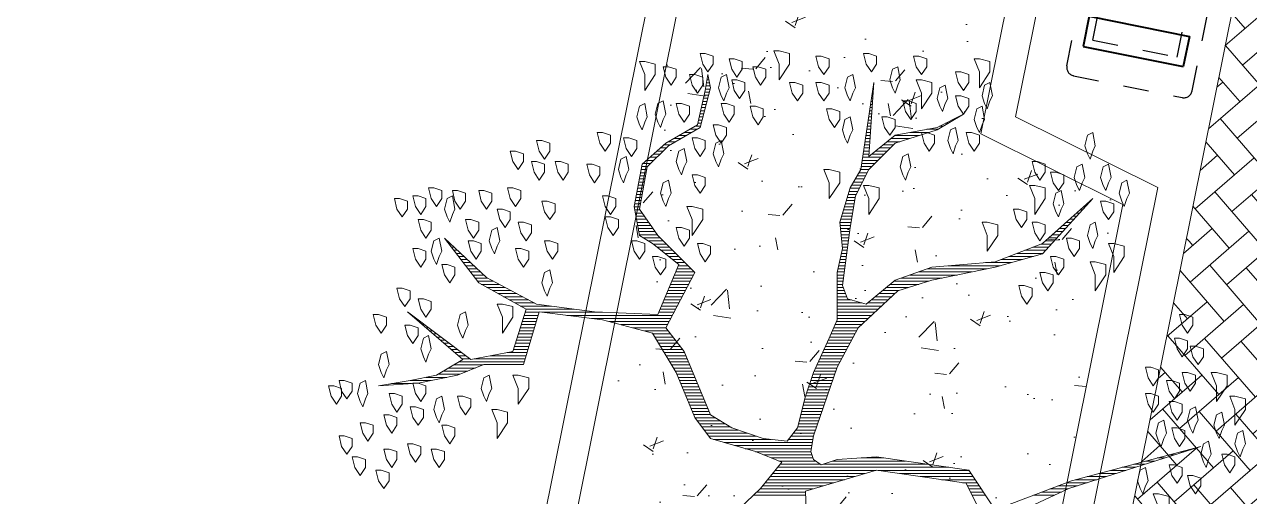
# Model space of a CAD drawing. Header units: metres. Extents: x 12093 to 20303, y 514 to 1412.
# Drawn here: x 19830.602 to 19835.399, y 725.764 to 727.611 of the extents above; entities that cross this region are included whole.
import ezdxf

# ---------------------------------------------------------------- set-up
doc = ezdxf.new("R2010")
doc.units = ezdxf.units.M
doc.linetypes.add('DASHED2', pattern=[9.525, 6.35, -3.175])
doc.layers.get('0').update_dxf_attribs({"lineweight": 13})
for name, color, linetype, lineweight in [('0-JARDI', 72, 'Continuous', 13), ('ARBOLES', 52, 'Continuous', 13), ('grass', 64, 'Continuous', 13), ('JARDINERA', 132, 'Continuous', 40), ('MANZANAS-ORIGINALES', 147, 'Continuous', 9), ('piso verma', 25, 'Continuous', 20), ('text.-piso', 35, 'Continuous', 5)]:
    doc.layers.add(name, color=color, linetype=linetype, lineweight=lineweight)
doc.layers.add('2', color=2, linetype='Continuous')
doc.layers.add('Proyecciones', color=52, linetype='DASHED2')
pattern_1 = [(50, (0, 0), (0.546554007, -0.047817257), [0.05715, -0.62865]), (355, (0, 0), (-0.105728478, 0.573169929), [0.04572, -0.50292]), (100.451, (0.04555, -0.004), (0.440827505, 0.525350063), [0.04857, -0.53427]), (46.1842, (0, 0.1524), (0.813237123, -0.126126984), [0.085725, -0.942975]), (96.6356, (0.0678, 0.1419), (0.712212703, 0.742276668), [0.072855, -0.801405]), (351.184, (0, 0.1524), (0.712213817, 0.742275354), [0.06858, -0.75438]), (21, (0.0762, 0.1143), (0.45484464, -0.306796556), [0.05715, -0.62865]), (326, (0.0762, 0.1143), (0.185406085, 0.552563898), [0.04572, -0.50292]), (71.4514, (0.1141, 0.08873), (0.640249472, 0.245768573), [0.04857, -0.53427]), (37.5, (0, 0), (0.0092658098, 0.2536651166), [0, -0.496824, 0, -0.51054, 0, -0.504825]), (7.5, (0, 0), (0.2004589875, 0.3005417245), [0, -0.291084, 0, -0.485394, 0, -0.192405]), (327.5, (-0.16993, 0), (0.4067717855, -0.017186232), [0, -0.1905, 0, -0.59436, 0, -0.78867]), (317.5, (-0.24613, 0), (0.444387544, 0.076279473), [0, -0.24765, 0, -0.394716, 0, -0.56007])]

# ---------------------------------------------------------------- blocks, each defined once
blk = doc.blocks.new('*X7')
at = {"color": 0}
for p, q in [((16.8265, 16.57), (16.8895, 16.57)), ((16.8565, 16.58), (16.9159, 16.58)), ((16.8781, 16.59), (16.9423, 16.59)), ((16.8996, 16.6), (16.9686, 16.6)), ((17.1231, 16.6), (17.1663, 16.6)), ((17.1297, 16.59), (17.1713, 16.59)), ((17.1364, 16.58), (17.1763, 16.58)), ((17.1431, 16.57), (17.1813, 16.57)), ((17.646, 16.57), (17.8418, 16.57)), ((17.6798, 16.58), (17.8501, 16.58)), ((17.7037, 16.6), (17.8712, 16.6)), ((17.7041, 16.59), (17.8606, 16.59)), ((16.7015, 16.53), (16.7578, 16.53)), ((16.7328, 16.54), (16.7955, 16.54)), ((16.764, 16.55), (16.8332, 16.55)), ((16.7953, 16.56), (16.8632, 16.56)), ((17.1497, 16.56), (17.1971, 16.56)), ((17.1564, 16.55), (17.2651, 16.55)), ((17.163, 16.54), (17.3331, 16.54)), ((17.1697, 16.53), (17.401, 16.53)), ((17.511, 16.53), (17.8098, 16.53)), ((17.5448, 16.54), (17.8178, 16.54)), ((17.5785, 16.55), (17.8258, 16.55)), ((17.6123, 16.56), (17.8338, 16.56)), ((16.5765, 16.49), (16.607, 16.49)), ((16.6078, 16.5), (16.6447, 16.5)), ((16.639, 16.51), (16.6824, 16.51)), ((16.6703, 16.52), (16.7201, 16.52)), ((17.1764, 16.52), (17.469, 16.52)), ((17.2412, 16.51), (17.7938, 16.51)), ((17.3112, 16.5), (17.6466, 16.5)), ((17.3812, 16.49), (17.6166, 16.49)), ((17.4773, 16.52), (17.8018, 16.52)), ((17.6564, 16.5), (17.7858, 16.5)), ((17.6714, 16.49), (17.7899, 16.49)), ((16.4515, 16.45), (16.4563, 16.45)), ((16.4828, 16.46), (16.494, 16.46)), ((16.514, 16.47), (16.5317, 16.47)), ((16.5453, 16.48), (16.5693, 16.48)), ((17.4512, 16.48), (17.5245, 16.48)), ((17.6804, 16.48), (17.8149, 16.48)), ((17.6837, 16.47), (17.8399, 16.47)), ((17.6855, 16.45), (17.8986, 16.45)), ((17.687, 16.46), (17.8649, 16.46)), ((17.6789, 16.41), (17.7512, 16.41)), ((17.6805, 16.42), (17.7592, 16.42)), ((17.6822, 16.43), (17.9666, 16.43)), ((17.6839, 16.44), (17.9326, 16.44)), ((17.8145, 16.42), (18.0006, 16.42)), ((17.8617, 16.41), (18.0157, 16.41)), ((17.6653, 16.37), (17.7264, 16.37)), ((17.6687, 16.38), (17.7289, 16.38)), ((17.6722, 16.39), (17.7352, 16.39)), ((17.6757, 16.4), (17.7432, 16.4)), ((17.8916, 16.4), (18.0232, 16.4)), ((17.9216, 16.39), (18.0307, 16.39)), ((17.9473, 16.38), (18.0382, 16.38)), ((17.9633, 16.37), (18.0457, 16.37)), ((17.6514, 16.33), (17.7164, 16.33)), ((17.6549, 16.34), (17.7189, 16.34)), ((17.6584, 16.35), (17.7214, 16.35)), ((17.6618, 16.36), (17.7239, 16.36)), ((17.9793, 16.36), (18.0532, 16.36)), ((17.9953, 16.35), (18.0607, 16.35)), ((18.0106, 16.34), (18.0651, 16.34)), ((18.0147, 16.33), (18.0692, 16.33)), ((17.6376, 16.29), (17.7064, 16.29)), ((17.6411, 16.3), (17.7089, 16.3)), ((17.6445, 16.31), (17.7114, 16.31)), ((17.648, 16.32), (17.7139, 16.32)), ((18.0189, 16.32), (18.0733, 16.32)), ((18.0231, 16.31), (18.0774, 16.31)), ((18.0272, 16.3), (18.0816, 16.3)), ((18.0314, 16.29), (18.0857, 16.29)), ((17.6237, 16.25), (17.6938, 16.25)), ((17.6272, 16.26), (17.6971, 16.26)), ((17.6307, 16.27), (17.7005, 16.27)), ((17.6341, 16.28), (17.7038, 16.28)), ((18.0356, 16.28), (18.0898, 16.28)), ((18.0397, 16.27), (18.0939, 16.27)), ((18.0439, 16.26), (18.098, 16.26)), ((18.0481, 16.25), (18.1021, 16.25)), ((17.6099, 16.21), (17.6805, 16.21)), ((17.6134, 16.22), (17.6838, 16.22)), ((17.6168, 16.23), (17.6871, 16.23)), ((17.6203, 16.24), (17.6905, 16.24)), ((18.0522, 16.24), (18.1063, 16.24)), ((18.0564, 16.23), (18.1104, 16.23)), ((18.0606, 16.22), (18.1145, 16.22)), ((18.0647, 16.21), (18.1186, 16.21)), ((18.8191, 16.21), (18.8896, 16.21)), ((18.8615, 16.22), (18.9295, 16.22)), ((18.9115, 16.23), (18.9795, 16.23)), ((18.9759, 16.24), (19.0395, 16.24)), ((17.5928, 16.17), (17.6627, 16.17)), ((17.5981, 16.18), (17.6673, 16.18)), ((17.603, 16.19), (17.6719, 16.19)), ((17.6064, 16.2), (17.6766, 16.2)), ((18.0689, 16.2), (18.1236, 16.2)), ((18.0731, 16.19), (18.1296, 16.19)), ((18.0772, 16.18), (18.1356, 16.18)), ((18.0814, 16.17), (18.1416, 16.17)), ((18.6114, 16.17), (18.823, 16.17)), ((18.7441, 16.18), (18.8396, 16.18)), ((18.7691, 16.19), (18.8563, 16.19)), ((18.7941, 16.2), (18.873, 16.2)), ((17.5714, 16.13), (17.6443, 16.13)), ((17.5768, 16.14), (17.6489, 16.14)), ((17.5821, 16.15), (17.6535, 16.15)), ((17.5874, 16.16), (17.6581, 16.16)), ((18.0856, 16.16), (18.1476, 16.16)), ((18.0897, 16.15), (18.1536, 16.15)), ((18.0939, 16.14), (18.1596, 16.14)), ((18.1004, 16.13), (18.1656, 16.13)), ((18.5994, 16.13), (18.6461, 16.13)), ((18.6024, 16.14), (18.6667, 16.14)), ((18.6054, 16.15), (18.7201, 16.15)), ((18.6084, 16.16), (18.7734, 16.16)), ((18.7869, 16.16), (18.812, 16.16)), ((18.8002, 16.15), (18.8237, 16.15)), ((18.8135, 16.14), (18.8354, 16.14)), ((18.8269, 16.13), (18.847, 16.13)), ((17.5501, 16.09), (17.6259, 16.09)), ((17.5554, 16.1), (17.6304, 16.1)), ((17.5608, 16.11), (17.635, 16.11)), ((17.5661, 16.12), (17.6396, 16.12)), ((18.1082, 16.12), (18.1716, 16.12)), ((18.116, 16.11), (18.1776, 16.11)), ((18.1237, 16.1), (18.1836, 16.1)), ((18.1315, 16.09), (18.1896, 16.09)), ((18.5874, 16.09), (18.6336, 16.09)), ((18.5904, 16.1), (18.6367, 16.1)), ((18.5934, 16.11), (18.6398, 16.11)), ((18.5964, 16.12), (18.6429, 16.12)), ((18.8402, 16.12), (18.8587, 16.12)), ((18.8535, 16.11), (18.8704, 16.11)), ((18.8669, 16.1), (18.882, 16.1)), ((18.8802, 16.09), (18.8937, 16.09)), ((17.5234, 16.05), (17.6088, 16.05)), ((17.5341, 16.06), (17.6131, 16.06)), ((17.5394, 16.07), (17.6174, 16.07)), ((17.5448, 16.08), (17.6216, 16.08)), ((18.1393, 16.08), (18.1956, 16.08)), ((18.1471, 16.07), (18.2239, 16.07)), ((18.1497, 16.05), (18.2999, 16.05)), ((18.1549, 16.06), (18.2619, 16.06)), ((18.5754, 16.05), (18.6211, 16.05)), ((18.5784, 16.06), (18.6242, 16.06)), ((18.5814, 16.07), (18.6273, 16.07)), ((18.5844, 16.08), (18.6304, 16.08)), ((18.8935, 16.08), (18.9054, 16.08)), ((18.9069, 16.07), (18.917, 16.07)), ((18.9202, 16.06), (18.9287, 16.06)), ((18.9335, 16.05), (18.9404, 16.05)), ((17.4806, 16.01), (17.6021, 16.01)), ((17.4913, 16.02), (17.6021, 16.02)), ((17.502, 16.03), (17.6021, 16.03)), ((17.5127, 16.04), (17.6045, 16.04)), ((18.1287, 16.01), (18.1773, 16.01)), ((18.1339, 16.02), (18.4746, 16.02)), ((18.1392, 16.03), (18.3946, 16.03)), ((18.1444, 16.04), (18.3379, 16.04)), ((18.3591, 16.01), (18.5546, 16.01)), ((18.5634, 16.01), (18.6086, 16.01)), ((18.5664, 16.02), (18.6117, 16.02)), ((18.5694, 16.03), (18.6148, 16.03)), ((18.5724, 16.04), (18.6179, 16.04)), ((18.9469, 16.04), (18.952, 16.04)), ((18.9602, 16.03), (18.9637, 16.03)), ((18.9735, 16.02), (18.9754, 16.02)), ((18.9869, 16.01), (18.987, 16.01)), ((17.4484, 15.98), (17.5044, 15.98)), ((17.4591, 15.99), (17.6021, 15.99)), ((17.4698, 16), (17.6021, 16)), ((17.5206, 15.98), (17.6021, 15.98)), ((18.113, 15.98), (18.1646, 15.98)), ((18.1182, 15.99), (18.1688, 15.99)), ((18.1235, 16), (18.173, 16)), ((18.4501, 16), (18.6064, 16)), ((18.5234, 15.99), (18.6244, 15.99)), ((18.5781, 15.98), (18.6424, 15.98)), ((17.4036, 15.94), (17.4555, 15.94)), ((17.4163, 15.95), (17.4677, 15.95)), ((17.427, 15.96), (17.4799, 15.96)), ((17.4377, 15.97), (17.4922, 15.97)), ((17.5556, 15.97), (17.6021, 15.97)), ((17.5707, 15.96), (17.6021, 15.96)), ((17.5747, 15.95), (17.6021, 15.95)), ((17.5787, 15.94), (17.6021, 15.94)), ((18.092, 15.94), (18.1478, 15.94)), ((18.0973, 15.95), (18.152, 15.95)), ((18.1025, 15.96), (18.1562, 15.96)), ((18.1077, 15.97), (18.1604, 15.97)), ((18.5971, 15.97), (18.6604, 15.97)), ((18.6161, 15.96), (18.6784, 15.96)), ((18.6351, 15.95), (18.6964, 15.95)), ((18.6541, 15.94), (18.7144, 15.94)), ((17.2629, 15.9), (17.3957, 15.9)), ((17.3061, 15.91), (17.4188, 15.91)), ((17.3386, 15.92), (17.431, 15.92)), ((17.3711, 15.93), (17.4433, 15.93)), ((17.5819, 15.9), (17.6021, 15.9)), ((17.5827, 15.93), (17.6021, 15.93)), ((17.5832, 15.91), (17.6021, 15.91)), ((17.5846, 15.92), (17.6021, 15.92)), ((18.0711, 15.9), (18.1309, 15.9)), ((18.0763, 15.91), (18.1351, 15.91)), ((18.0816, 15.92), (18.1394, 15.92)), ((18.0868, 15.93), (18.1436, 15.93)), ((18.6731, 15.93), (18.7324, 15.93)), ((18.6921, 15.92), (18.7504, 15.92)), ((18.7111, 15.91), (18.7628, 15.91)), ((18.7301, 15.9), (18.7704, 15.9)), ((17.0761, 15.86), (17.2435, 15.86)), ((17.1189, 15.87), (17.3117, 15.87)), ((17.1669, 15.88), (17.3397, 15.88)), ((17.2149, 15.89), (17.3677, 15.89)), ((17.5764, 15.86), (17.5974, 15.86)), ((17.5778, 15.87), (17.5996, 15.87)), ((17.5791, 15.88), (17.6018, 15.88)), ((17.5805, 15.89), (17.6021, 15.89)), ((18.0627, 15.88), (18.1225, 15.88)), ((18.0658, 15.89), (18.1267, 15.89)), ((18.0727, 15.87), (18.1183, 15.87)), ((18.0827, 15.86), (18.1141, 15.86)), ((18.7421, 15.89), (18.7781, 15.89)), ((18.7528, 15.88), (18.7857, 15.88)), ((18.7634, 15.87), (18.7934, 15.87)), ((18.7741, 15.86), (18.801, 15.86)), ((16.9371, 15.82), (17.0215, 15.82)), ((16.9681, 15.83), (17.0472, 15.83)), ((17.0041, 15.84), (17.0729, 15.84)), ((17.0401, 15.85), (17.1235, 15.85)), ((17.5709, 15.82), (17.5885, 15.82)), ((17.5723, 15.83), (17.5907, 15.83)), ((17.5737, 15.84), (17.5929, 15.84)), ((17.575, 15.85), (17.5951, 15.85)), ((18.0927, 15.85), (18.1197, 15.85)), ((18.1027, 15.84), (18.1322, 15.84)), ((18.1127, 15.83), (18.1447, 15.83)), ((18.1227, 15.82), (18.1572, 15.82)), ((18.7848, 15.85), (18.8087, 15.85)), ((18.7954, 15.84), (18.8163, 15.84)), ((18.8061, 15.83), (18.824, 15.83)), ((18.8168, 15.82), (18.8316, 15.82)), ((16.9009, 15.78), (16.9301, 15.78)), ((16.91, 15.79), (16.9444, 15.79)), ((16.919, 15.8), (16.9701, 15.8)), ((16.9281, 15.81), (16.9958, 15.81)), ((17.5655, 15.78), (17.5876, 15.78)), ((17.5669, 15.79), (17.5866, 15.79)), ((17.5682, 15.8), (17.5856, 15.8)), ((17.5696, 15.81), (17.5863, 15.81)), ((18.1327, 15.81), (18.1697, 15.81)), ((18.1427, 15.8), (18.1822, 15.8)), ((18.1527, 15.79), (18.1947, 15.79)), ((18.1627, 15.78), (18.2105, 15.78)), ((18.8274, 15.81), (18.8393, 15.81)), ((18.8381, 15.8), (18.8469, 15.8)), ((18.8488, 15.79), (18.8545, 15.79)), ((18.8594, 15.78), (18.8622, 15.78)), ((16.8648, 15.74), (16.8853, 15.74)), ((16.8738, 15.75), (16.8965, 15.75)), ((16.8829, 15.76), (16.9077, 15.76)), ((16.8919, 15.77), (16.9189, 15.77)), ((17.56, 15.74), (17.5916, 15.74)), ((17.5614, 15.75), (17.5906, 15.75)), ((17.5628, 15.76), (17.5896, 15.76)), ((17.5641, 15.77), (17.5886, 15.77)), ((18.1727, 15.77), (18.2271, 15.77)), ((18.182, 15.76), (18.2403, 15.76)), ((18.189, 15.75), (18.2422, 15.75)), ((18.196, 15.74), (18.244, 15.74)), ((16.8286, 15.7), (16.8406, 15.7)), ((16.8376, 15.71), (16.8518, 15.71)), ((16.8467, 15.72), (16.863, 15.72)), ((16.8557, 15.73), (16.8742, 15.73)), ((17.5535, 15.7), (17.5875, 15.7)), ((17.5551, 15.71), (17.5906, 15.71)), ((17.5568, 15.72), (17.5936, 15.72)), ((17.5585, 15.73), (17.5926, 15.73)), ((18.203, 15.73), (18.2458, 15.73)), ((18.21, 15.72), (18.2476, 15.72)), ((18.217, 15.71), (18.2494, 15.71)), ((18.224, 15.7), (18.2512, 15.7)), ((16.7924, 15.66), (16.7959, 15.66)), ((16.8014, 15.67), (16.8071, 15.67)), ((16.8105, 15.68), (16.8183, 15.68)), ((16.8195, 15.69), (16.8295, 15.69)), ((17.5468, 15.66), (17.5752, 15.66)), ((17.5485, 15.67), (17.5783, 15.67)), ((17.5501, 15.68), (17.5814, 15.68)), ((17.5518, 15.69), (17.5844, 15.69)), ((18.231, 15.69), (18.2531, 15.69)), ((18.2367, 15.66), (18.2553, 15.66)), ((18.238, 15.68), (18.2549, 15.68)), ((18.2385, 15.67), (18.2567, 15.67)), ((16.7833, 15.65), (16.7848, 15.65)), ((17.5352, 15.62), (17.5629, 15.62)), ((17.5402, 15.63), (17.566, 15.63)), ((17.5435, 15.64), (17.5691, 15.64)), ((17.5451, 15.65), (17.5721, 15.65)), ((18.2292, 15.62), (18.2478, 15.62)), ((18.231, 15.63), (18.2497, 15.63)), ((18.2329, 15.64), (18.2515, 15.64)), ((18.2348, 15.65), (18.2534, 15.65)), ((17.5152, 15.58), (17.5429, 15.58)), ((17.5202, 15.59), (17.5486, 15.59)), ((17.5252, 15.6), (17.5543, 15.6)), ((17.5302, 15.61), (17.5598, 15.61)), ((18.2217, 15.58), (18.2403, 15.58)), ((18.2235, 15.59), (18.2422, 15.59)), ((18.2254, 15.6), (18.244, 15.6)), ((18.2273, 15.61), (18.2459, 15.61)), ((17.4903, 15.54), (17.5241, 15.54)), ((17.5002, 15.55), (17.5257, 15.55)), ((17.5052, 15.56), (17.5315, 15.56)), ((17.5102, 15.57), (17.5372, 15.57)), ((18.2132, 15.54), (18.2328, 15.54)), ((18.216, 15.55), (18.2347, 15.55)), ((18.2179, 15.56), (18.2365, 15.56)), ((18.2198, 15.57), (18.2384, 15.57)), ((17.4503, 15.5), (17.4911, 15.5)), ((17.4603, 15.51), (17.5196, 15.51)), ((17.4703, 15.52), (17.5211, 15.52)), ((17.4803, 15.53), (17.5226, 15.53)), ((17.4996, 15.5), (17.5181, 15.5)), ((18.1732, 15.5), (18.1946, 15.5)), ((18.1832, 15.51), (18.2059, 15.51)), ((18.1932, 15.52), (18.2171, 15.52)), ((18.2032, 15.53), (18.2284, 15.53)), ((17.4, 15.46), (17.4411, 15.46)), ((17.4203, 15.47), (17.4536, 15.47)), ((17.4303, 15.48), (17.4661, 15.48)), ((17.4403, 15.49), (17.4786, 15.49)), ((17.4967, 15.46), (17.512, 15.46)), ((17.4974, 15.47), (17.5135, 15.47)), ((17.4981, 15.48), (17.515, 15.48)), ((17.4988, 15.49), (17.5165, 15.49)), ((18.1238, 15.46), (18.1468, 15.46)), ((18.1409, 15.47), (18.1609, 15.47)), ((18.1532, 15.48), (18.1721, 15.48)), ((18.1632, 15.49), (18.1834, 15.49)), ((17.2754, 15.42), (17.3128, 15.42)), ((17.304, 15.43), (17.3661, 15.43)), ((17.336, 15.44), (17.4161, 15.44)), ((17.368, 15.45), (17.4286, 15.45)), ((17.4938, 15.42), (17.5059, 15.42)), ((17.4946, 15.43), (17.5074, 15.43)), ((17.4953, 15.44), (17.509, 15.44)), ((17.496, 15.45), (17.5105, 15.45)), ((18.0552, 15.42), (18.0783, 15.42)), ((18.0723, 15.43), (18.0954, 15.43)), ((18.0895, 15.44), (18.1126, 15.44)), ((18.1066, 15.45), (18.1297, 15.45)), ((17.2087, 15.38), (17.2117, 15.38)), ((17.2254, 15.39), (17.2317, 15.39)), ((17.242, 15.4), (17.2517, 15.4)), ((17.2587, 15.41), (17.2717, 15.41)), ((17.491, 15.38), (17.4999, 15.38)), ((17.4917, 15.39), (17.5014, 15.39)), ((17.4924, 15.4), (17.5029, 15.4)), ((17.4931, 15.41), (17.5044, 15.41)), ((18.0353, 15.38), (18.047, 15.38)), ((18.038, 15.39), (18.0493, 15.39)), ((18.0407, 15.4), (18.0516, 15.4)), ((18.0433, 15.41), (18.0611, 15.41)), ((17.4881, 15.34), (17.4938, 15.34)), ((17.4888, 15.35), (17.4953, 15.35)), ((17.4896, 15.36), (17.4968, 15.36)), ((17.4903, 15.37), (17.4984, 15.37)), ((18.0247, 15.34), (18.0378, 15.34)), ((18.0273, 15.35), (18.0401, 15.35)), ((18.03, 15.36), (18.0424, 15.36)), ((18.0327, 15.37), (18.0447, 15.37)), ((17.4853, 15.3), (17.4877, 15.3)), ((17.486, 15.31), (17.4893, 15.31)), ((17.4867, 15.32), (17.4908, 15.32)), ((17.4874, 15.33), (17.4923, 15.33)), ((18.014, 15.3), (18.0286, 15.3)), ((18.0167, 15.31), (18.0309, 15.31)), ((18.0193, 15.32), (18.0332, 15.32)), ((18.022, 15.33), (18.0355, 15.33)), ((17.4831, 15.27), (17.4832, 15.27)), ((17.4838, 15.28), (17.4847, 15.28)), ((17.4846, 15.29), (17.4862, 15.29)), ((18.0113, 15.29), (18.0265, 15.29)), ((18.0115, 15.28), (18.0249, 15.28)), ((18.0135, 15.27), (18.0232, 15.27)), ((18.0155, 15.26), (18.0215, 15.26)), ((18.0175, 15.25), (18.0199, 15.25))]:
    blk.add_line(p, q, dxfattribs=at)
blk = doc.blocks.new('ARBUSTO6')
at = {"layer": 'ARBOLES', "color": 7}
for points in [[(-0.0473, 0.3354), (-0.0388, 0.0803), (-0.2684, 0.0122), (-0.5575, 0.0548), (-0.6256, 0.1908)], [(-0.6511, 0.1823), (-0.8892, 0.0718), (-1.3144, -0.0643), (-0.8977, 0.0463), (-0.6511, 0.1398), (-0.566, 0.0122), (-0.2684, -0.0303), (-0.1408, -0.0218), (-0.0898, -0.0048), (-0.0643, -0.0218), (-0.0558, -0.0473), (-0.0643, -0.0983), (-0.1408, -0.3194), (-0.2089, -0.447), (-0.3364, -0.566), (-0.447, -0.6001), (-0.6511, -0.6426), (-0.8041, -0.6851), (-0.9657, -0.8637), (-0.8041, -0.7191), (-0.6511, -0.6596), (-0.447, -0.6426), (-0.3279, -0.6001), (-0.2344, -0.5235), (-0.1748, -0.5405), (-0.1578, -0.583), (-0.1833, -0.7701), (-0.2004, -0.8722), (-0.2429, -0.9572), (-0.3279, -1.0423), (-0.464, -1.0848), (-0.549, -1.1358), (-0.464, -1.0933), (-0.3279, -1.0678), (-0.2429, -0.9997), (-0.2599, -1.2379), (-0.2174, -0.9572), (-0.1833, -0.8977), (-0.1493, -0.7871), (-0.1578, -0.7021), (-0.1408, -0.6256), (-0.1408, -0.5405), (-0.1408, -0.4725), (-0.1153, -0.413), (-0.0643, -0.3024), (-0.0388, -0.2259), (-0.0133, -0.1238), (0.0207, -0.0813), (0.0973, -0.0898), (0.1993, -0.1238), (0.2674, -0.1663), (0.3524, -0.3704), (0.4119, -0.447), (0.3184, -0.6256), (0.4374, -0.7446), (0.497, -0.8297), (0.4715, -0.9657), (0.4034, -1.0338), (0.3014, -1.0933), (0.2674, -1.2209), (0.2759, -1.2634), (0.2844, -1.2123), (0.3099, -1.1018), (0.4119, -1.0423), (0.4885, -0.9742), (0.514, -0.8382), (0.497, -0.7446), (0.4544, -0.7191), (0.3694, -0.6511), (0.4374, -0.4895), (0.6415, -0.498), (0.8286, -0.5235), (0.9902, -0.6086), (1.1263, -0.7361), (1.0157, -0.5915), (0.8626, -0.5065), (0.9052, -0.3704), (1.0412, -0.3449), (1.2453, -0.498), (1.0667, -0.3449), (1.1518, -0.2939), (1.2368, -0.2769), (1.3389, -0.2599), (1.2113, -0.2684), (1.0837, -0.2939), (0.9987, -0.3279), (0.8711, -0.3279), (0.8201, -0.498), (0.616, -0.4725), (0.4544, -0.43), (0.3779, -0.3024), (0.3184, -0.1578), (0.2674, -0.0898), (0.1228, -0.0473), (0.0378, -0.0133), (0.1058, 0.0718), (0.2674, 0.2248)]]:
    blk.add_lwpolyline(points, dxfattribs=at)
at = {"layer": 'ARBOLES'}
for points in [[(-1.1783, 0.0888), (-1.2123, 0.0973), (-1.2123, 0.1313), (-1.1783, 0.1823), (-1.1783, 0.1313), (-1.1613, 0.0888)], [(-1.2889, 0.0292), (-1.3144, 0.0378), (-1.3144, 0.0633), (-1.2974, 0.0888), (-1.2804, 0.0633), (-1.2718, 0.0292)], [(-1.1358, 0.0633), (-1.1443, 0.0463), (-1.1358, 0.0037), (-1.1188, 0.0122), (-1.1103, 0.0463), (-1.1188, 0.0718), (-1.1273, 0.0888)], [(-1.2293, -0.0048), (-1.2548, 0.0037), (-1.2548, 0.0292), (-1.2378, 0.0548), (-1.2208, 0.0292), (-1.2123, -0.0048)], [(1.3304, 0.0122), (1.3048, 0.0207), (1.3048, 0.0463), (1.3218, 0.0718), (1.3389, 0.0463), (1.3474, 0.0122)], [(-1.3994, -0.0388), (-1.4249, -0.0303), (-1.4249, -0.0048), (-1.4079, 0.0207), (-1.3909, -0.0048), (-1.3824, -0.0388)], [(-1.3399, -0.0218), (-1.3484, -0.0388), (-1.3399, -0.0813), (-1.3229, -0.0728), (-1.3144, -0.0388), (-1.3229, -0.0133), (-1.3314, 0.0037)], [(1.1518, -0.0558), (1.1263, -0.0473), (1.1263, -0.0218), (1.1433, 0.0037), (1.1603, -0.0218), (1.1688, -0.0558)], [(1.3048, -0.0558), (1.2793, -0.0473), (1.2793, -0.0218), (1.2963, 0.0037), (1.3133, -0.0218), (1.3218, -0.0558)], [(1.4069, -0.0303), (1.3814, -0.0218), (1.3814, 0.0037), (1.3984, 0.0292), (1.4154, 0.0037), (1.4239, -0.0303)], [(-1.4504, -0.0558), (-1.4589, -0.0728), (-1.4504, -0.1153), (-1.4334, -0.1068), (-1.4249, -0.0728), (-1.4334, -0.0473), (-1.4419, -0.0303)], [(1.2283, -0.0728), (1.2028, -0.0643), (1.2028, -0.0388), (1.2198, -0.0133), (1.2368, -0.0388), (1.2453, -0.0728)], [(1.4494, -0.0983), (1.4239, -0.0898), (1.4239, -0.0643), (1.4409, -0.0388), (1.4579, -0.0643), (1.4664, -0.0983)], [(-1.2378, -0.1238), (-1.2633, -0.1153), (-1.2633, -0.0898), (-1.2463, -0.0643), (-1.2293, -0.0898), (-1.2208, -0.1238)], [(-1.1953, -0.0898), (-1.2038, -0.1068), (-1.1953, -0.1493), (-1.1783, -0.1408), (-1.1698, -0.1068), (-1.1783, -0.0813), (-1.1868, -0.0643)], [(1.1178, -0.1323), (1.0922, -0.1238), (1.0922, -0.0983), (1.1092, -0.0728), (1.1263, -0.0983), (1.1348, -0.1323)], [(-1.3824, -0.1153), (-1.3909, -0.1323), (-1.3824, -0.1748), (-1.3654, -0.1663), (-1.3569, -0.1323), (-1.3654, -0.1068), (-1.3739, -0.0898)], [(-1.2974, -0.1323), (-1.3059, -0.1493), (-1.2974, -0.1919), (-1.2804, -0.1834), (-1.2718, -0.1493), (-1.2804, -0.1238), (-1.2889, -0.1068)], [(0.9562, -0.1834), (0.9222, -0.1748), (0.9222, -0.1408), (0.9562, -0.0898), (0.9562, -0.1408), (0.9732, -0.1834)], [(1.3048, -0.1663), (1.2793, -0.1578), (1.2793, -0.1323), (1.2963, -0.1068), (1.3133, -0.1323), (1.3218, -0.1663)], [(1.3814, -0.1408), (1.3559, -0.1323), (1.3559, -0.1068), (1.3729, -0.0813), (1.3899, -0.1068), (1.3984, -0.1408)], [(-1.4249, -0.2259), (-1.4589, -0.2174), (-1.4589, -0.1834), (-1.4249, -0.1323), (-1.4249, -0.1834), (-1.4079, -0.2259)], [(-1.2293, -0.2089), (-1.2548, -0.2004), (-1.2548, -0.1748), (-1.2378, -0.1493), (-1.2208, -0.1748), (-1.2123, -0.2089)], [(1.1348, -0.1663), (1.1263, -0.1834), (1.1348, -0.2259), (1.1518, -0.2174), (1.1603, -0.1834), (1.1518, -0.1578), (1.1433, -0.1408)], [(1.2198, -0.1919), (1.1943, -0.1834), (1.1943, -0.1578), (1.2113, -0.1323), (1.2283, -0.1578), (1.2368, -0.1919)], [(-1.1528, -0.2344), (-1.1783, -0.2259), (-1.1783, -0.2004), (-1.1613, -0.1748), (-1.1443, -0.2004), (-1.1358, -0.2344)], [(1.0667, -0.2259), (1.0412, -0.2174), (1.0412, -0.1919), (1.0582, -0.1663), (1.0752, -0.1919), (1.0837, -0.2259)], [(1.2878, -0.2344), (1.2623, -0.2259), (1.2623, -0.2004), (1.2793, -0.1748), (1.2963, -0.2004), (1.3048, -0.2344)], [(1.3814, -0.2174), (1.3729, -0.2344), (1.3814, -0.2769), (1.3984, -0.2684), (1.4069, -0.2344), (1.3984, -0.2089), (1.3899, -0.1919)], [(-1.3654, -0.3024), (-1.3994, -0.2939), (-1.3994, -0.2599), (-1.3654, -0.2089), (-1.3654, -0.2599), (-1.3484, -0.3024)], [(-1.2208, -0.2769), (-1.2463, -0.2684), (-1.2463, -0.2429), (-1.2293, -0.2174), (-1.2123, -0.2429), (-1.2038, -0.2769)], [(0.8881, -0.2939), (0.8541, -0.2854), (0.8541, -0.2514), (0.8881, -0.2004), (0.8881, -0.2514), (0.9052, -0.2939)], [(0.9817, -0.2344), (0.9732, -0.2514), (0.9817, -0.2939), (0.9987, -0.2854), (1.0072, -0.2514), (0.9987, -0.2259), (0.9902, -0.2089)], [(1.2113, -0.2684), (1.1858, -0.2599), (1.1858, -0.2344), (1.2028, -0.2089), (1.2198, -0.2344), (1.2283, -0.2684)], [(1.4494, -0.2769), (1.4239, -0.2684), (1.4239, -0.2429), (1.4409, -0.2174), (1.4579, -0.2429), (1.4664, -0.2769)], [(1.4834, -0.2599), (1.4579, -0.2514), (1.4579, -0.2259), (1.4749, -0.2004), (1.4919, -0.2259), (1.5004, -0.2599)], [(-1.2718, -0.3024), (-1.2974, -0.2939), (-1.2974, -0.2684), (-1.2804, -0.2429), (-1.2633, -0.2684), (-1.2548, -0.3024)], [(-1.1528, -0.3194), (-1.1783, -0.3109), (-1.1783, -0.2854), (-1.1613, -0.2599), (-1.1443, -0.2854), (-1.1358, -0.3194)], [(1.3133, -0.3109), (1.3048, -0.3279), (1.3133, -0.3704), (1.3304, -0.3619), (1.3389, -0.3279), (1.3304, -0.3024), (1.3218, -0.2854)], [(-1.2974, -0.3875), (-1.3229, -0.3789), (-1.3229, -0.3534), (-1.3059, -0.3279), (-1.2889, -0.3534), (-1.2804, -0.3875)], [(-1.2463, -0.413), (-1.2718, -0.4045), (-1.2718, -0.3789), (-1.2548, -0.3534), (-1.2378, -0.3789), (-1.2293, -0.413)], [(1.1773, -0.3619), (1.1688, -0.3789), (1.1773, -0.4215), (1.1943, -0.413), (1.2028, -0.3789), (1.1943, -0.3534), (1.1858, -0.3364)], [(-1.2633, -0.4895), (-1.2889, -0.481), (-1.2889, -0.4555), (-1.2718, -0.43), (-1.2548, -0.4555), (-1.2463, -0.4895)], [(0.9392, -0.5235), (0.9052, -0.515), (0.9052, -0.481), (0.9392, -0.43), (0.9392, -0.481), (0.9562, -0.5235)], [(1.0582, -0.4385), (1.0497, -0.4555), (1.0582, -0.498), (1.0752, -0.4895), (1.0837, -0.4555), (1.0752, -0.43), (1.0667, -0.413)], [(1.2368, -0.4555), (1.2113, -0.447), (1.2113, -0.4215), (1.2283, -0.396), (1.2453, -0.4215), (1.2538, -0.4555)], [(1.3389, -0.4895), (1.3133, -0.481), (1.3133, -0.4555), (1.3304, -0.43), (1.3474, -0.4555), (1.3559, -0.4895)], [(1.1943, -0.5405), (1.1688, -0.532), (1.1688, -0.5065), (1.1858, -0.481), (1.2028, -0.5065), (1.2113, -0.5405)], [(-0.7446, -0.583), (-0.7701, -0.5745), (-0.7701, -0.549), (-0.7531, -0.5235), (-0.7361, -0.549), (-0.7276, -0.583)], [(0.7861, -0.5745), (0.7776, -0.5915), (0.7861, -0.6341), (0.8031, -0.6256), (0.8116, -0.5915), (0.8031, -0.566), (0.7946, -0.549)], [(1.2623, -0.5745), (1.2368, -0.566), (1.2368, -0.5405), (1.2538, -0.515), (1.2708, -0.5405), (1.2793, -0.5745)], [(-0.9742, -0.6596), (-1.0082, -0.6511), (-1.0082, -0.6171), (-0.9742, -0.566), (-0.9742, -0.6171), (-0.9572, -0.6596)], [(-0.8126, -0.6256), (-0.8381, -0.6171), (-0.8381, -0.5915), (-0.8211, -0.566), (-0.8041, -0.5915), (-0.7956, -0.6256)], [(1.1178, -0.6511), (1.0922, -0.6426), (1.0922, -0.6171), (1.1092, -0.5915), (1.1263, -0.6171), (1.1348, -0.6511)], [(-1.0337, -0.7191), (-1.0678, -0.7106), (-1.0678, -0.6766), (-1.0337, -0.6256), (-1.0337, -0.6766), (-1.0167, -0.7191)], [(-0.8467, -0.6766), (-0.8722, -0.6681), (-0.8722, -0.6426), (-0.8552, -0.6171), (-0.8381, -0.6426), (-0.8296, -0.6766)], [(0.4374, -0.6766), (0.4119, -0.6681), (0.4119, -0.6426), (0.4289, -0.6171), (0.4459, -0.6426), (0.4544, -0.6766)], [(0.2929, -0.7191), (0.2674, -0.7106), (0.2674, -0.6851), (0.2844, -0.6596), (0.3014, -0.6851), (0.3099, -0.7191)], [(0.5055, -0.7276), (0.48, -0.7191), (0.48, -0.6936), (0.497, -0.6681), (0.514, -0.6936), (0.5225, -0.7276)], [(0.7861, -0.7276), (0.7606, -0.7191), (0.7606, -0.6936), (0.7776, -0.6681), (0.7946, -0.6936), (0.8031, -0.7276)], [(0.8796, -0.7021), (0.8541, -0.6936), (0.8541, -0.6681), (0.8711, -0.6426), (0.8881, -0.6681), (0.8967, -0.7021)], [(1.0327, -0.7276), (1.0072, -0.7191), (1.0072, -0.6936), (1.0242, -0.6681), (1.0412, -0.6936), (1.0497, -0.7276)], [(1.1433, -0.6766), (1.1348, -0.6936), (1.1433, -0.7361), (1.1603, -0.7276), (1.1688, -0.6936), (1.1603, -0.6681), (1.1518, -0.6511)], [(1.2113, -0.7021), (1.1858, -0.6936), (1.1858, -0.6681), (1.2028, -0.6426), (1.2198, -0.6681), (1.2283, -0.7021)], [(-0.9742, -0.7276), (-0.9827, -0.7446), (-0.9742, -0.7871), (-0.9572, -0.7786), (-0.9487, -0.7446), (-0.9572, -0.7191), (-0.9657, -0.7021)], [(-0.8977, -0.7361), (-0.9232, -0.7276), (-0.9232, -0.7021), (-0.9062, -0.6766), (-0.8892, -0.7021), (-0.8807, -0.7361)], [(-0.6256, -0.7871), (-0.6596, -0.7786), (-0.6596, -0.7446), (-0.6256, -0.6936), (-0.6256, -0.7446), (-0.6085, -0.7871)], [(0.3609, -0.7701), (0.3354, -0.7616), (0.3354, -0.7361), (0.3524, -0.7106), (0.3694, -0.7361), (0.3779, -0.7701)], [(0.9562, -0.7106), (0.9477, -0.7276), (0.9562, -0.7701), (0.9732, -0.7616), (0.9817, -0.7276), (0.9732, -0.7021), (0.9647, -0.6851)], [(-0.7871, -0.7871), (-0.8126, -0.7786), (-0.8126, -0.7531), (-0.7956, -0.7276), (-0.7786, -0.7531), (-0.7701, -0.7871)], [(0.3269, -0.8382), (0.2929, -0.8297), (0.2929, -0.7956), (0.3269, -0.7446), (0.3269, -0.7956), (0.3439, -0.8382)], [(0.5905, -0.8042), (0.565, -0.7956), (0.565, -0.7701), (0.582, -0.7446), (0.599, -0.7701), (0.6075, -0.8042)], [(0.8711, -0.7871), (0.8456, -0.7786), (0.8456, -0.7531), (0.8626, -0.7276), (0.8796, -0.7531), (0.8881, -0.7871)], [(1.0412, -0.7956), (1.0157, -0.7871), (1.0157, -0.7616), (1.0327, -0.7361), (1.0497, -0.7616), (1.0582, -0.7956)], [(1.1943, -0.7956), (1.1688, -0.7871), (1.1688, -0.7616), (1.1858, -0.7361), (1.2028, -0.7616), (1.2113, -0.7956)], [(-0.7276, -0.8297), (-0.7531, -0.8212), (-0.7531, -0.7956), (-0.7361, -0.7701), (-0.7191, -0.7956), (-0.7106, -0.8297)], [(0.9392, -0.8297), (0.9137, -0.8212), (0.9137, -0.7956), (0.9307, -0.7701), (0.9477, -0.7956), (0.9562, -0.8297)], [(1.1007, -0.8127), (1.0922, -0.8297), (1.1007, -0.8722), (1.1178, -0.8637), (1.1263, -0.8297), (1.1178, -0.8042), (1.1092, -0.7871)], [(-1.0082, -0.8552), (-1.0337, -0.8467), (-1.0337, -0.8212), (-1.0167, -0.7956), (-0.9997, -0.8212), (-0.9912, -0.8552)], [(-0.8637, -0.8297), (-0.8722, -0.8467), (-0.8637, -0.8892), (-0.8467, -0.8807), (-0.8381, -0.8467), (-0.8467, -0.8212), (-0.8552, -0.8042)], [(-0.7786, -0.9062), (-0.8126, -0.8977), (-0.8126, -0.8637), (-0.7786, -0.8127), (-0.7786, -0.8637), (-0.7616, -0.9062)], [(-0.2429, -0.9062), (-0.2769, -0.8977), (-0.2769, -0.8637), (-0.2429, -0.8127), (-0.2429, -0.8637), (-0.2259, -0.9062)], [(0.599, -0.8722), (0.5735, -0.8637), (0.5735, -0.8382), (0.5905, -0.8127), (0.6075, -0.8382), (0.616, -0.8722)], [(0.7946, -0.8552), (0.7691, -0.8467), (0.7691, -0.8212), (0.7861, -0.7956), (0.8031, -0.8212), (0.8116, -0.8552)], [(0.9987, -0.8892), (0.9732, -0.8807), (0.9732, -0.8552), (0.9902, -0.8297), (1.0072, -0.8552), (1.0157, -0.8892)], [(1.0837, -0.8892), (1.0582, -0.8807), (1.0582, -0.8552), (1.0752, -0.8297), (1.0922, -0.8552), (1.1007, -0.8892)], [(1.2113, -0.8722), (1.1858, -0.8637), (1.1858, -0.8382), (1.2028, -0.8127), (1.2198, -0.8382), (1.2283, -0.8722)], [(1.2708, -0.8637), (1.2453, -0.8552), (1.2453, -0.8297), (1.2623, -0.8042), (1.2793, -0.8297), (1.2878, -0.8637)], [(-1.0763, -0.8637), (-1.0848, -0.8807), (-1.0763, -0.9232), (-1.0593, -0.9147), (-1.0507, -0.8807), (-1.0593, -0.8552), (-1.0678, -0.8382)], [(-0.1153, -0.9572), (-0.1493, -0.9487), (-0.1493, -0.9147), (-0.1153, -0.8637), (-0.1153, -0.9147), (-0.0983, -0.9572)], [(0.4034, -0.8637), (0.3949, -0.8807), (0.4034, -0.9232), (0.4204, -0.9147), (0.4289, -0.8807), (0.4204, -0.8552), (0.4119, -0.8382)], [(0.9052, -0.8977), (0.8796, -0.8892), (0.8796, -0.8637), (0.8967, -0.8382), (0.9137, -0.8637), (0.9222, -0.8977)], [(1.1603, -0.8977), (1.1348, -0.8892), (1.1348, -0.8637), (1.1518, -0.8382), (1.1688, -0.8637), (1.1773, -0.8977)], [(-1.0167, -0.9147), (-1.0252, -0.9317), (-1.0167, -0.9742), (-0.9997, -0.9657), (-0.9912, -0.9317), (-0.9997, -0.9062), (-1.0082, -0.8892)], [(-0.9317, -0.9147), (-0.9402, -0.9317), (-0.9317, -0.9742), (-0.9147, -0.9657), (-0.9062, -0.9317), (-0.9147, -0.9062), (-0.9232, -0.8892)], [(-0.8467, -0.9487), (-0.8722, -0.9402), (-0.8722, -0.9147), (-0.8552, -0.8892), (-0.8381, -0.9147), (-0.8296, -0.9487)], [(0.3099, -0.9402), (0.2844, -0.9317), (0.2844, -0.9062), (0.3014, -0.8807), (0.3184, -0.9062), (0.3269, -0.9402)], [(-0.7871, -0.9827), (-0.8126, -0.9742), (-0.8126, -0.9487), (-0.7956, -0.9232), (-0.7786, -0.9487), (-0.7701, -0.9827)], [(-0.3704, -0.9487), (-0.3789, -0.9657), (-0.3704, -1.0082), (-0.3534, -0.9997), (-0.3449, -0.9657), (-0.3534, -0.9402), (-0.3619, -0.9232)], [(0.3524, -0.9657), (0.3439, -0.9827), (0.3524, -1.0253), (0.3694, -1.0168), (0.3779, -0.9827), (0.3694, -0.9572), (0.3609, -0.9402)], [(0.5395, -0.9402), (0.531, -0.9572), (0.5395, -0.9997), (0.5565, -0.9912), (0.565, -0.9572), (0.5565, -0.9317), (0.548, -0.9147)], [(0.65, -0.9742), (0.6245, -0.9657), (0.6245, -0.9402), (0.6415, -0.9147), (0.6585, -0.9402), (0.667, -0.9742)], [(0.7521, -0.9827), (0.7266, -0.9742), (0.7266, -0.9487), (0.7436, -0.9232), (0.7606, -0.9487), (0.7691, -0.9827)], [(0.8286, -0.9827), (0.8031, -0.9742), (0.8031, -0.9487), (0.8201, -0.9232), (0.8371, -0.9487), (0.8456, -0.9827)], [(0.2333, -0.9912), (0.2248, -1.0082), (0.2333, -1.0508), (0.2504, -1.0423), (0.2589, -1.0082), (0.2504, -0.9827), (0.2418, -0.9657)], [(0.8967, -1.0168), (0.8711, -1.0082), (0.8711, -0.9827), (0.8881, -0.9572), (0.9052, -0.9827), (0.9137, -1.0168)], [(-0.9657, -1.0168), (-0.9742, -1.0338), (-0.9657, -1.0763), (-0.9487, -1.0678), (-0.9402, -1.0338), (-0.9487, -1.0082), (-0.9572, -0.9912)], [(-0.5745, -1.0763), (-0.6, -1.0678), (-0.6, -1.0423), (-0.583, -1.0168), (-0.566, -1.0423), (-0.5575, -1.0763)], [(-0.5235, -1.0338), (-0.532, -1.0508), (-0.5235, -1.0933), (-0.5065, -1.0848), (-0.498, -1.0508), (-0.5065, -1.0253), (-0.515, -1.0082)], [(-0.43, -1.0763), (-0.4555, -1.0678), (-0.4555, -1.0423), (-0.4385, -1.0168), (-0.4215, -1.0423), (-0.413, -1.0763)], [(0.3099, -1.0593), (0.2844, -1.0508), (0.2844, -1.0253), (0.3014, -0.9997), (0.3184, -1.0253), (0.3269, -1.0593)], [(0.531, -1.0593), (0.5055, -1.0508), (0.5055, -1.0253), (0.5225, -0.9997), (0.5395, -1.0253), (0.548, -1.0593)], [(0.616, -1.0763), (0.5905, -1.0678), (0.5905, -1.0423), (0.6075, -1.0168), (0.6245, -1.0423), (0.633, -1.0763)], [(0.8116, -1.0508), (0.7861, -1.0423), (0.7861, -1.0168), (0.8031, -0.9912), (0.8201, -1.0168), (0.8286, -1.0508)], [(-0.1833, -1.0678), (-0.1919, -1.0848), (-0.1833, -1.1273), (-0.1663, -1.1188), (-0.1578, -1.0848), (-0.1663, -1.0593), (-0.1748, -1.0423)], [(0.2418, -1.1018), (0.2163, -1.0933), (0.2163, -1.0678), (0.2333, -1.0423), (0.2504, -1.0678), (0.2589, -1.1018)], [(-0.6085, -1.1018), (-0.617, -1.1188), (-0.6085, -1.1613), (-0.5915, -1.1528), (-0.583, -1.1188), (-0.5915, -1.0933), (-0.6, -1.0763)], [(-0.3024, -1.1273), (-0.3279, -1.1188), (-0.3279, -1.0933), (-0.3109, -1.0678), (-0.2939, -1.0933), (-0.2854, -1.1273)], [(-0.1238, -1.1528), (-0.1493, -1.1443), (-0.1493, -1.1188), (-0.1323, -1.0933), (-0.1153, -1.1188), (-0.1068, -1.1528)], [(0.1228, -1.1613), (0.0973, -1.1528), (0.0973, -1.1273), (0.1143, -1.1018), (0.1313, -1.1273), (0.1398, -1.1613)], [(0.4204, -1.1188), (0.4119, -1.1358), (0.4204, -1.1783), (0.4374, -1.1698), (0.4459, -1.1358), (0.4374, -1.1103), (0.4289, -1.0933)], [(0.48, -1.1103), (0.4715, -1.1273), (0.48, -1.1698), (0.497, -1.1613), (0.5055, -1.1273), (0.497, -1.1018), (0.4885, -1.0848)], [(-0.5405, -1.1953), (-0.566, -1.1868), (-0.566, -1.1613), (-0.549, -1.1358), (-0.532, -1.1613), (-0.5235, -1.1953)], [(-0.4895, -1.1698), (-0.498, -1.1868), (-0.4895, -1.2294), (-0.4725, -1.2209), (-0.464, -1.1868), (-0.4725, -1.1613), (-0.481, -1.1443)], [(-0.3704, -1.1783), (-0.3959, -1.1698), (-0.3959, -1.1443), (-0.3789, -1.1188), (-0.3619, -1.1443), (-0.3534, -1.1783)], [(0.2163, -1.1698), (0.1908, -1.1613), (0.1908, -1.1358), (0.2078, -1.1103), (0.2248, -1.1358), (0.2333, -1.1698)], [(0.3609, -1.1698), (0.3354, -1.1613), (0.3354, -1.1358), (0.3524, -1.1103), (0.3694, -1.1358), (0.3779, -1.1698)], [(-0.6341, -1.1783), (-0.6426, -1.1953), (-0.6341, -1.2379), (-0.617, -1.2294), (-0.6085, -1.1953), (-0.617, -1.1698), (-0.6256, -1.1528)], [(-0.413, -1.2464), (-0.447, -1.2379), (-0.447, -1.2038), (-0.413, -1.1528), (-0.413, -1.2038), (-0.3959, -1.2464)], [(-0.1919, -1.2038), (-0.2004, -1.2209), (-0.1919, -1.2634), (-0.1748, -1.2549), (-0.1663, -1.2209), (-0.1748, -1.1953), (-0.1833, -1.1783)], [(-0.0898, -1.2379), (-0.1153, -1.2294), (-0.1153, -1.2038), (-0.0983, -1.1783), (-0.0813, -1.2038), (-0.0728, -1.2379)], [(-0.0048, -1.2379), (-0.0303, -1.2294), (-0.0303, -1.2038), (-0.0133, -1.1783), (0.0037, -1.2038), (0.0122, -1.2379)], [(0.2163, -1.2038), (0.2078, -1.2209), (0.2163, -1.2634), (0.2333, -1.2549), (0.2418, -1.2209), (0.2333, -1.1953), (0.2248, -1.1783)], [(-0.6, -1.3144), (-0.6341, -1.3059), (-0.6341, -1.2719), (-0.6, -1.2209), (-0.6, -1.2719), (-0.583, -1.3144)], [(-0.5405, -1.2719), (-0.566, -1.2634), (-0.566, -1.2379), (-0.549, -1.2123), (-0.532, -1.2379), (-0.5235, -1.2719)], [(-0.3364, -1.2294), (-0.3449, -1.2464), (-0.3364, -1.2889), (-0.3194, -1.2804), (-0.3109, -1.2464), (-0.3194, -1.2209), (-0.3279, -1.2038)], [(0.1823, -1.2464), (0.1568, -1.2379), (0.1568, -1.2123), (0.1738, -1.1868), (0.1908, -1.2123), (0.1993, -1.2464)], [(0.3184, -1.2634), (0.2929, -1.2549), (0.2929, -1.2294), (0.3099, -1.2038), (0.3269, -1.2294), (0.3354, -1.2634)], [(0.48, -1.3059), (0.4459, -1.2974), (0.4459, -1.2634), (0.48, -1.2123), (0.48, -1.2634), (0.497, -1.3059)], [(-0.4044, -1.3229), (-0.43, -1.3144), (-0.43, -1.2889), (-0.413, -1.2634), (-0.3959, -1.2889), (-0.3874, -1.3229)], [(-0.0898, -1.3229), (-0.1153, -1.3144), (-0.1153, -1.2889), (-0.0983, -1.2634), (-0.0813, -1.2889), (-0.0728, -1.3229)], [(0.0463, -1.3399), (0.0122, -1.3314), (0.0122, -1.2974), (0.0463, -1.2464), (0.0463, -1.2974), (0.0633, -1.3399)], [(0.1143, -1.2889), (0.0888, -1.2804), (0.0888, -1.2549), (0.1058, -1.2294), (0.1228, -1.2549), (0.1313, -1.2889)], [(0.1908, -1.3144), (0.1653, -1.3059), (0.1653, -1.2804), (0.1823, -1.2549), (0.1993, -1.2804), (0.2078, -1.3144)], [(0.4034, -1.2889), (0.3779, -1.2804), (0.3779, -1.2549), (0.3949, -1.2294), (0.4119, -1.2549), (0.4204, -1.2889)], [(-0.2429, -1.3314), (-0.2684, -1.3229), (-0.2684, -1.2974), (-0.2514, -1.2719), (-0.2344, -1.2974), (-0.2259, -1.3314)], [(0.2844, -1.3314), (0.2589, -1.3229), (0.2589, -1.2974), (0.2759, -1.2719), (0.2929, -1.2974), (0.3014, -1.3314)]]:
    blk.add_lwpolyline(points, close=True, dxfattribs=at)
blk.add_blockref('*X7', (-17.7429, -16.5069), dxfattribs=at)
blk = doc.blocks.new('ARBUST13')
at = {"layer": 'ARBOLES'}
blk.add_blockref('ARBUSTO6', (0, 0.025), dxfattribs=at)
blk = doc.blocks.new('ELLIPSE')
blk.add_circle((0.5, 0.5), 0.5)
blk = doc.blocks.new('yttyytyte')
at = {"layer": '2'}
for p, q in [((19831.7865, 707.8273), (19831.7519, 707.8957)), ((19831.76, 707.8841), (19832.0942, 707.7642)), ((19832.1481, 707.8687), (19832.133, 707.8481)), ((19832.2481, 707.8094), (19832.1481, 707.8687)), ((19831.9597, 707.4942), (19832.1405, 707.8278)), ((19832.1324, 707.8394), (19832.1289, 707.8197)), ((19832.1289, 707.8197), (19832.1345, 707.8167)), ((19832.1457, 707.8574), (19832.1324, 707.8394)), ((19832.133, 707.8481), (19832.1368, 707.8453)), ((19832.2373, 707.8006), (19832.1457, 707.8574)), ((19831.7536, 707.5603), (19831.793, 707.7835)), ((19831.7936, 707.7868), (19831.7884, 707.7573)), ((19832.0447, 707.4146), (19832.173, 707.7815)), ((19832.173, 707.7815), (19832.2338, 707.7809)), ((19832.2313, 707.7797), (19832.2432, 707.7821)), ((19832.2313, 707.7797), (19832.2313, 707.7809)), ((19832.2338, 707.7809), (19832.2373, 707.8006)), ((19832.2432, 707.7821), (19832.2481, 707.8094)), ((19832.0942, 707.7642), (19832.1034, 707.7592)), ((19832.0341, 707.639), (19831.771, 707.6588)), ((19831.8269, 707.6399), (19831.979, 707.4739)), ((19832.0341, 707.639), (19832.0373, 707.6373)), ((19831.7484, 707.5308), (19831.7536, 707.5603)), ((19831.7279, 707.4951), (19831.6719, 707.4427)), ((19831.7014, 707.4687), (19831.9027, 707.3596))]:
    blk.add_line(p, q, dxfattribs=at)
for centre, radius, start, end in [((19831.6849, 707.8805), 0.0687, 12.8181, 155.9482), ((19832.7656, 707.4832), 1.22, 159.5956, 180.3733), ((19831.7241, 707.7957), 0.07, 349.9844, 26.8543), ((19831.68, 707.5462), 0.07, 313.1145, 349.9844), ((19831.6142, 707.48), 0.0687, 184.0207, 327.1508), ((19831.9503, 707.4476), 0.1, 241.5495, 340.7383)]:
    blk.add_arc(centre, radius, start, end, dxfattribs=at)
at = {"layer": 'JARDINERA', "ltscale": 0.01}
for p, q in [((19831.586, 708.0078), (19831.6068, 708.126)), ((19831.6068, 708.126), (19832.0007, 708.0564)), ((19831.9799, 707.9382), (19832.0007, 708.0564)), ((19831.586, 708.0078), (19831.9799, 707.9382)), ((19831.3917, 706.9077), (19831.3708, 706.7895)), ((19831.3917, 706.9077), (19831.7856, 706.8381)), ((19831.7856, 706.8381), (19831.7647, 706.7199)), ((19831.3708, 706.7895), (19831.7647, 706.7199))]:
    blk.add_line(p, q, dxfattribs=at)
at = {"layer": 'Proyecciones', "ltscale": 0.006}
for p, q in [((19831.3089, 706.7124), (19831.5751, 708.2196)), ((19831.6136, 708.2466), (19832.0404, 708.1713)), ((19832.0078, 707.7952), (19832.0674, 708.1327)), ((19831.4074, 706.8151), (19831.6325, 708.0894)), ((19831.9276, 707.824), (19831.9641, 708.0308)), ((19831.5524, 707.6361), (19831.5651, 707.7079)), ((19831.8841, 707.5775), (19831.8967, 707.6493)), ((19831.9556, 707.4994), (19831.9809, 707.643)), ((19831.4074, 706.8151), (19831.5189, 707.4465)), ((19831.7391, 706.7566), (19831.8506, 707.3879)), ((19831.8012, 706.6254), (19831.9292, 707.3498)), ((19831.3358, 706.6738), (19831.7627, 706.5984))]:
    blk.add_line(p, q, dxfattribs=at)
at = {"layer": 'Proyecciones', "ltscale": 0.005}
for p, q in [((19831.6325, 708.0894), (19831.9641, 708.0308)), ((19831.4074, 706.8151), (19831.7391, 706.7566))]:
    blk.add_line(p, q, dxfattribs=at)
for centre, start, end in [((19831.6078, 708.2139), 79.9844, 169.9844), ((19832.0347, 708.1385), 349.9844, 79.9844), ((19831.3416, 706.7066), 169.9844, 259.9844), ((19831.3416, 706.7066), 254.6286, 259.9844), ((19831.7685, 706.6312), 259.9844, 349.9844)]:
    blk.add_arc(centre, 0.0333, start, end, dxfattribs=at)
at = {"layer": '2', "xscale": 0.180000000000291, "yscale": -0.2000000000000455, "zscale": 0.180000000000291, "rotation": 79.98444491561203}
blk.add_blockref('ELLIPSE', (19831.551, 707.6063), dxfattribs=at)

msp = doc.modelspace()

# ---------------------------------------------------------------- hatches: boundary and pattern name
at = {"layer": 'grass'}
h = msp.add_hatch(dxfattribs=at)
h.set_pattern_fill('AR-CONC', color=256, scale=0.003, style=0)
h.set_pattern_definition(pattern_1)
h.paths.add_polyline_path([(19834.7761, 729.3163), (19835.3931, 729.3415), (19835.4015, 729.3829), (19833.6245, 729.981), (19833.0544, 727.1459), (19834.8847, 726.813), (19834.9036, 726.9067), (19834.347, 727.1826)])
h.paths.add_polyline_path([(19835.8417, 731.5724), (19834.0104, 731.9003), (19833.6245, 729.981), (19835.4015, 729.3829)])
h.paths.add_polyline_path([(19839.6815, 730.8847), (19837.8502, 731.2127), (19837.3931, 728.9394), (19837.9525, 728.6776), (19837.9236, 728.534), (19839.1274, 728.1288)])
h.paths.add_polyline_path([(19839.1274, 728.1288), (19837.9236, 728.534), (19837.5234, 726.5439), (19836.9035, 726.5045), (19836.8921, 726.4479), (19838.7224, 726.115)])
h = msp.add_hatch(dxfattribs=at)
h.set_pattern_fill('AR-CONC', color=256, scale=0.003, style=0)
h.set_pattern_definition(pattern_1)
h.paths.add_polyline_path([(19834.8847, 726.813), (19833.0544, 727.1459), (19832.5938, 724.8551), (19834.3047, 724.4351), (19834.4074, 724.4393)])
h.paths.add_polyline_path([(19833.7904, 724.4141), (19834.3047, 724.4351), (19832.5938, 724.8551), (19832.0764, 722.2816), (19833.9023, 721.9272), (19833.9179, 722.0045), (19833.3613, 722.2804)])
h.paths.add_polyline_path([(19838.1928, 723.4808), (19836.968, 723.7814), (19836.5377, 721.6417), (19835.9178, 721.6023), (19835.905, 721.5385), (19837.7309, 721.1841)])
h.paths.add_polyline_path([(19838.7224, 726.115), (19836.8921, 726.4479), (19836.4074, 724.0372), (19836.9382, 723.7888), (19838.1928, 723.4808)])
at = {"layer": 'text.-piso', "ltscale": 5}
h = msp.add_hatch(dxfattribs=at)
h.set_pattern_fill('AR-HBONE', color=256, scale=0.001, angle=85.8762252, style=0)
h.paths.add_polyline_path([(19836.9004, 728.2309), (19836.8459, 728.2516), (19836.8454, 728.2505), (19836.8352, 728.257), (19836.8407, 728.2842), (19836.9553, 728.3031), (19836.9619, 728.2784), (19836.9574, 728.2771), (19836.9593, 728.2701), (19836.9554, 728.2505), (19836.9491, 728.2497), (19836.9572, 728.1848), (19836.9662, 728.186), (19837.0924, 728.8137), (19835.6594, 729.2961), (19835.4956, 728.4817), (19835.5036, 728.4771), (19835.5361, 728.5338), (19835.5306, 728.537), (19835.5345, 728.5566), (19835.539, 728.5623), (19835.5354, 728.5652), (19835.551, 728.5854), (19835.6494, 728.5238), (19835.6439, 728.4966), (19835.632, 728.4945), (19835.632, 728.4957), (19835.5737, 728.4977), (19835.4366, 728.134, -0.083222), (19835.42, 728.1054), (19835.1504, 726.7647), (19836.6265, 726.4962), (19836.8906, 727.8097, -0.083222), (19836.8863, 727.8425)])
h.paths.add_polyline_path([(19837.5844, 731.2603), (19836.1075, 731.5248), (19835.6594, 729.2961), (19837.0924, 728.8137)])
h = msp.add_hatch(dxfattribs=at)
h.set_pattern_fill('AR-HBONE', color=256, scale=0.001, angle=85.8762252, style=0)
h.paths.add_polyline_path([(19835.9147, 723.3287), (19835.8602, 723.3494), (19835.8597, 723.3483), (19835.8495, 723.3548), (19835.855, 723.382), (19835.9696, 723.4009), (19835.9762, 723.3762), (19835.9717, 723.3749), (19835.9736, 723.3679), (19835.9697, 723.3483), (19835.9634, 723.3475), (19835.9715, 723.2826), (19835.9805, 723.2838), (19836.1223, 723.989), (19834.6643, 724.3469), (19834.5099, 723.5795), (19834.5179, 723.5749), (19834.5504, 723.6316), (19834.5449, 723.6348), (19834.5488, 723.6544), (19834.5533, 723.6601), (19834.5497, 723.663), (19834.5653, 723.6832), (19834.6637, 723.6216), (19834.6582, 723.5944), (19834.6463, 723.5923), (19834.6463, 723.5935), (19834.588, 723.5955), (19834.4509, 723.2318, -0.083222), (19834.4343, 723.2032), (19834.1674, 721.8758), (19835.6399, 721.5899), (19835.9049, 722.9075, -0.083222), (19835.9006, 722.9403)])
h.paths.add_polyline_path([(19836.6265, 726.4962), (19835.1504, 726.7647), (19834.6643, 724.3469), (19836.1223, 723.989)])

# ---------------------------------------------------------------- linework, layer by layer
at = {"layer": 'MANZANAS-ORIGINALES'}
for p, q in [((19835.0145, 737.5027), (19828.3273, 704.2454)), ((19834.9109, 736.3787), (19828.6655, 705.3186)), ((19834.7761, 729.3163), (19834.347, 727.1826)), ((19834.8751, 729.2002), (19834.4828, 727.2492)), ((19835.0394, 726.9733), (19834.4828, 727.2492)), ((19834.9036, 726.9067), (19834.347, 727.1826)), ((19835.0394, 726.9733), (19834.5065, 724.3233)), ((19834.9036, 726.9067), (19834.4074, 724.4393))]:
    msp.add_line(p, q, dxfattribs=at)
at = {"layer": 'text.-piso', "ltscale": 5}
msp.add_line((19837.0447, 736.1857), (19830.6958, 704.6105), dxfattribs=at)

# ---------------------------------------------------------------- block references
at = {"layer": '0-JARDI', "xscale": 1.213369402147331, "yscale": 1.213369402147331, "zscale": 1.213369402147331, "rotation": 180}
msp.add_blockref('ARBUST13', (19833.6132, 725.9123), dxfattribs=at)
at = {"layer": 'piso verma', "lineweight": 20, "rotation": 358.6111405569248}
msp.add_blockref('yttyytyte', (-7.9281, 501.6123), dxfattribs=at)

doc.saveas('drawing.dxf')
